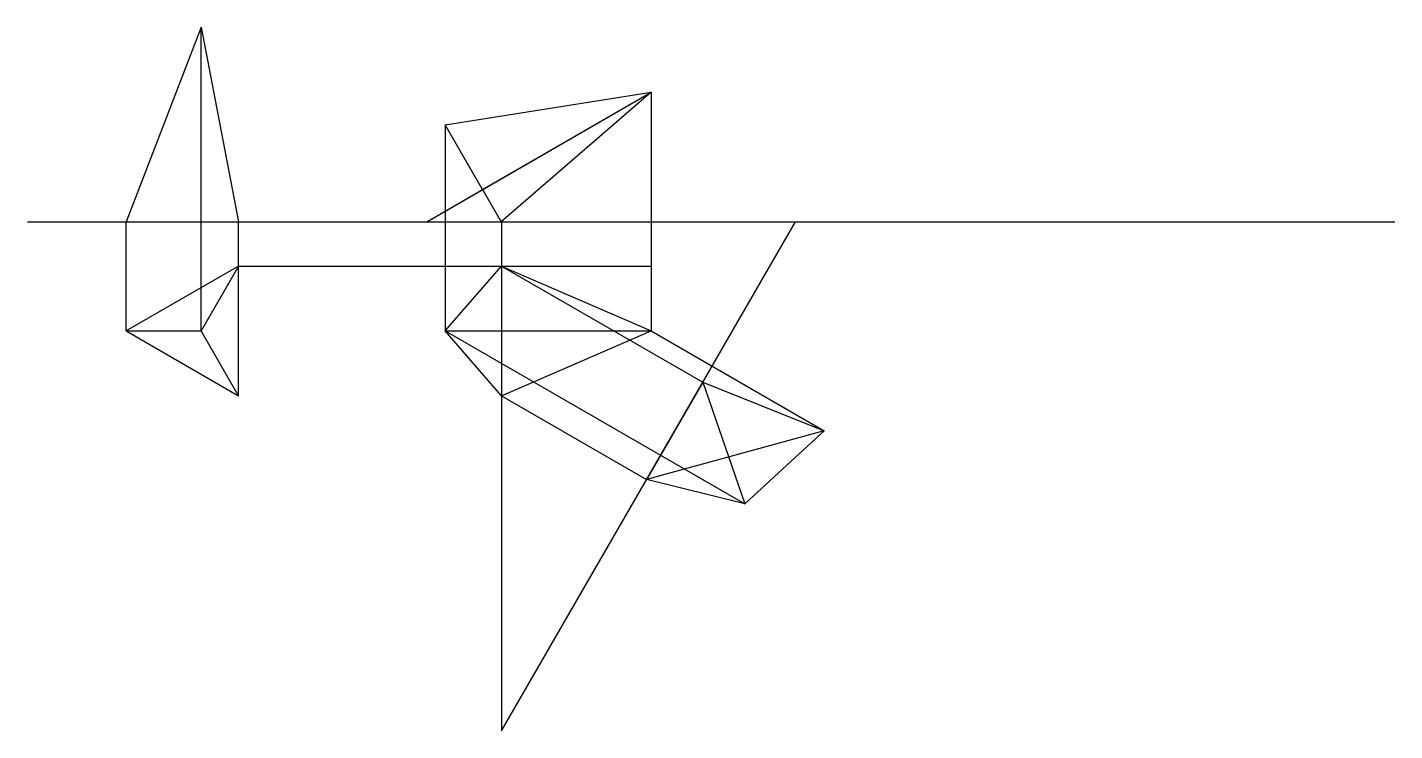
# Model space of a CAD drawing. Header units: millimetres. Extents: x 101 to 523, y -3 to 214.
import ezdxf

# ---------------------------------------------------------------- set-up
doc = ezdxf.new("R2010")
doc.units = ezdxf.units.MM

msp = doc.modelspace()

# ---------------------------------------------------------------- linework, layer by layer
at = {"color": 6}
for p, q in [((154.77, 214.1), (131.68, 154.1)), ((154.77, 154.1), (154.77, 214.1)), ((154.77, 214.1), (166.32, 154.1)), ((230.05, 184.05), (293.55, 194.05)), ((293.55, 194.05), (247.37, 154.05)), ((241.59, 164.05), (230.05, 184.05)), ((241.59, 164.05), (247.37, 154.05)), ((131.68, 154.1), (166.32, 154.1)), ((166.32, 140.42), (154.77, 120.42)), ((247.42, 140.42), (293.55, 120.42)), ((131.68, 120.42), (154.77, 120.42)), ((166.32, 100.42), (154.77, 120.42)), ((230.05, 120.42), (293.55, 120.42)), ((247.42, 100.42), (293.55, 120.42)), ((309.48, 104.59), (292.16, 74.59)), ((309.48, 104.59), (322.46, 67.07)), ((309.48, 104.59), (346.99, 89.57)), ((346.99, 89.57), (292.16, 74.59)), ((346.99, 89.57), (322.46, 67.07)), ((322.46, 67.07), (292.16, 74.59))]:
    msp.add_line(p, q, dxfattribs=at)
for p, q in [((224.35, 154.1), (293.55, 194.05)), ((241.59, 164.05), (293.55, 194.05)), ((293.55, 194.05), (293.55, 120.42)), ((230.05, 184.05), (230.05, 120.42)), ((224.35, 154.1), (241.59, 164.05)), ((101.18, 154.1), (522.9, 154.1)), ((131.68, 120.42), (131.68, 154.1)), ((154.77, 120.42), (154.77, 154.1)), ((166.32, 140.42), (166.32, 154.1)), ((247.42, 154.1), (247.42, 63.19)), ((247.42, -2.9), (338.06, 154.1)), ((166.32, 140.42), (293.55, 140.42)), ((247.42, 140.42), (309.48, 104.59)), ((230.05, 120.42), (322.46, 67.07)), ((293.55, 120.42), (346.99, 89.57)), ((247.42, 100.42), (292.16, 74.59)), ((247.42, 63.19), (247.42, -2.9))]:
    msp.add_line(p, q)
for points in [[(166.32, 100.42), (166.32, 140.42), (131.68, 120.42)], [(247.42, 140.42), (247.42, 100.42), (230.05, 120.42)]]:
    msp.add_lwpolyline(points, close=True, dxfattribs=at)

doc.saveas('drawing.dxf')
